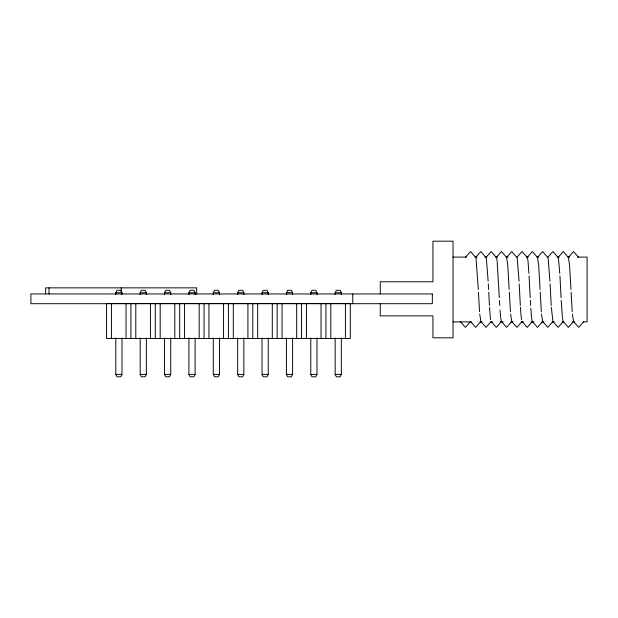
<?xml version="1.0" encoding="UTF-8"?>
<svg xmlns="http://www.w3.org/2000/svg" width="618" height="618" viewBox="0 0 618 618"><rect width="100%" height="100%" fill="white"/><g stroke="black" fill="none" stroke-linecap="round" stroke-linejoin="round"><path stroke-width="0.93" d="M115.798 294.655L115.798 292.731L117.034 290.29L120.749 290.29L121.985 292.731L121.985 294.655M140.17 294.655L140.17 292.731L141.406 290.29L145.122 290.29L146.358 292.731L146.358 294.655M121.985 337.876L121.985 374.384L120.749 376.818L117.034 376.818L115.798 374.384L115.798 337.876M164.542 294.655L164.542 292.731L165.778 290.29L169.494 290.29L170.73 292.731L170.73 294.655M146.358 337.876L146.358 374.384L145.122 376.818L141.406 376.818L140.17 374.384L140.17 337.876M188.915 294.655L188.915 292.731L190.151 290.29L193.867 290.29L195.11 292.731L195.11 294.655M170.73 337.876L170.73 374.384L169.494 376.818L165.778 376.818L164.542 374.384L164.542 337.876M213.287 294.655L213.287 292.731L214.531 290.29L218.247 290.29L219.483 292.731L219.483 294.655M195.11 337.876L195.11 374.384L193.867 376.818L190.151 376.818L188.915 374.384L188.915 337.876M237.667 294.655L237.667 292.731L238.903 290.29L242.619 290.29L243.855 292.731L243.855 294.655M219.483 337.876L219.483 374.384L218.247 376.818L214.531 376.818L213.287 374.384L213.287 337.876M262.04 294.655L262.04 292.731L263.276 290.29L266.991 290.29L268.227 292.731L268.227 294.655M243.855 337.876L243.855 374.384L242.619 376.818L238.903 376.818L237.667 374.384L237.667 337.876M286.412 294.655L286.412 292.731L287.648 290.29L291.364 290.29L292.6 292.731L292.6 294.655M268.227 337.876L268.227 374.384L266.991 376.818L263.276 376.818L262.04 374.384L262.04 337.876M310.784 294.655L310.784 292.731L312.02 290.29L315.736 290.29L316.98 292.731L316.98 294.655M292.6 337.876L292.6 374.384L291.364 376.818L287.648 376.818L286.412 374.384L286.412 337.876M335.157 294.655L335.157 292.731L336.401 290.29L340.116 290.29L341.352 292.731L341.352 294.655M316.98 337.876L316.98 374.384L315.736 376.818L312.02 376.818L310.784 374.384L310.784 337.876M341.352 337.876L341.352 374.384L340.116 376.818L336.401 376.818L335.157 374.384L335.157 337.876M465.424 257.397L470.576 251.541L476.007 257.884L478.293 289.448M475.721 257.397L480.866 251.541L486.304 257.884L488.158 281.182M486.018 257.397L491.163 251.541L496.316 257.397L501.461 251.541L506.605 257.397L507.749 264.89L509.178 289.448M506.605 257.397L511.758 251.541L517.189 257.884L519.05 281.182M516.903 257.397L522.048 251.541L527.2 257.397L532.345 251.541L537.498 257.397L538.641 264.89L540.07 289.448M479.722 314.006L480.866 321.507L475.721 327.355L470.576 321.507L465.424 327.355L460.279 321.507M537.498 257.397L542.643 251.541L548.073 257.884L549.935 281.182M547.787 257.397L552.94 251.541L558.085 257.397L563.23 251.541L568.382 257.397L569.526 264.89L570.955 289.448M500.696 318L501.461 321.507L496.316 327.355L491.163 321.507L486.018 327.355L480.866 321.507M510.615 314.006L511.758 321.507L506.605 327.355L501.461 321.507M568.382 257.397L573.527 251.541L578.68 257.397M531.58 318L532.345 321.507L527.2 327.355L522.048 321.507L516.903 327.355L511.758 321.507M541.499 314.006L542.643 321.507L537.498 327.355L532.345 321.507M551.333 307.308L552.94 321.507L547.787 327.355L542.643 321.507M562.473 318L563.23 321.507L558.085 327.355L552.94 321.507M572.384 314.006L573.527 321.507L568.382 327.355L563.23 321.507M583.825 321.507L578.68 327.355L573.527 321.507M453.04 257.103L466.544 257.103M475.227 257.103L477.158 257.103M484.867 257.103L486.799 257.103M495.481 257.103L497.405 257.103M506.088 257.103L508.019 257.103M526.343 257.103L528.266 257.103M536.949 257.103L538.881 257.103M557.204 257.103L559.128 257.103M567.811 257.103L569.742 257.103M577.459 257.103L587.1 257.103L587.1 321.901L583.245 321.901M115.798 292.731L121.985 292.731M140.17 292.731L146.358 292.731M164.542 292.731L170.73 292.731M188.915 292.731L195.11 292.731M213.287 292.731L219.483 292.731M237.667 292.731L243.855 292.731M262.04 292.731L268.227 292.731M286.412 292.731L292.6 292.731M310.784 292.731L316.98 292.731M335.157 292.731L341.352 292.731M453.04 321.901L471.364 321.901M480.047 321.901L481.978 321.901M490.653 321.901L492.585 321.901M500.302 321.901L503.191 321.901M510.908 321.901L512.84 321.901M521.515 321.901L523.446 321.901M531.163 321.901L534.052 321.901M541.77 321.901L543.701 321.901M552.384 321.901L554.307 321.901M562.025 321.901L563.956 321.901M572.631 321.901L574.562 321.901M115.798 374.384L121.985 374.384M140.17 374.384L146.358 374.384M164.542 374.384L170.73 374.384M188.915 374.384L195.11 374.384M213.287 374.384L219.483 374.384M237.667 374.384L243.855 374.384M262.04 374.384L268.227 374.384M286.412 374.384L292.6 374.384M310.784 374.384L316.98 374.384M335.157 374.384L341.352 374.384M558.371 257.884L559.8 273.419M527.486 257.884L527.965 260.904M496.602 257.884L497.073 260.904M521.476 319.576L520.904 314.006M490.592 319.576L490.02 314.006M562.372 317.212L561.229 300.418M528.058 261.684L528.915 273.419M531.488 317.212L530.8 308.227M497.173 261.684L499.313 297.714M500.603 317.212L500.032 310.058M572.214 311.634L571.102 292.237M541.329 311.634L540.209 292.237M520.85 313.218L520.449 307.308M510.437 311.634L509.325 292.237M489.966 313.218L489.564 307.308M479.553 311.634L478.44 292.237M559.947 275.952L561.09 297.714M551.225 305.477L550.074 283.886M529.054 275.952L530.205 297.714M530.344 300.418L530.63 305.477M520.333 305.477L519.19 283.886M499.46 300.418L499.746 305.477M489.448 305.477L488.73 292.237M488.305 283.886L488.591 289.448M380.263 293.952L380.263 281.762L432.932 281.762L432.932 241.182L453.04 241.182L453.04 337.822L432.932 337.822L432.932 315.883L380.263 315.883L380.263 303.484M352.754 293.952L352.754 303.701M345.423 303.554L345.423 338.533M330.8 303.554L330.8 338.533M325.925 303.554L325.925 338.533M321.051 303.554L321.051 338.533M306.42 303.554L306.42 338.533M301.545 303.554L301.545 338.533M296.671 303.554L296.671 338.533M282.047 303.554L282.047 338.533M277.173 303.554L277.173 338.533M272.299 303.554L272.299 338.533M257.675 303.554L257.675 338.533M252.801 303.554L252.801 338.533M247.926 303.554L247.926 338.533M233.303 303.554L233.303 338.533M228.428 303.554L228.428 338.533M223.554 303.554L223.554 338.533M208.93 303.554L208.93 338.533M204.056 303.554L204.056 338.533M199.181 303.554L199.181 338.533M196.686 293.952L196.686 287.857L45.616 287.857L45.616 293.952M184.55 303.554L184.55 338.533M179.676 303.554L179.676 338.533M174.801 303.554L174.801 338.533M160.178 303.554L160.178 338.533M155.303 303.554L155.303 338.533M150.429 303.554L150.429 338.533M135.805 303.554L135.805 338.533M130.931 303.554L130.931 338.533M126.057 303.554L126.057 338.533M121.282 287.857L121.282 292.206M111.433 303.554L111.433 338.533M49.031 287.857L49.031 293.952M432.337 293.952L30.9 293.952L30.9 303.701L432.337 303.701L432.337 293.952M350.298 303.554L106.559 303.554L106.559 338.533L350.298 338.533L350.298 303.554"/></g></svg>
